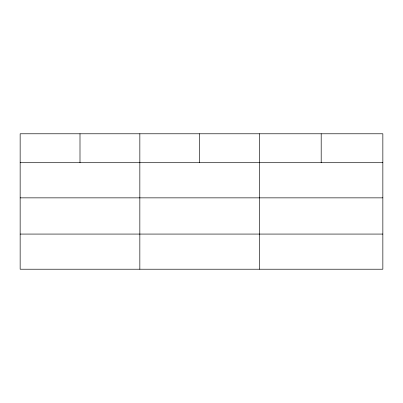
<?xml version="1.0" encoding="UTF-8"?>
<svg xmlns="http://www.w3.org/2000/svg" width="403" height="403" viewBox="0 0 403 403"><rect width="100%" height="100%" fill="white"/><g stroke="black" fill="none" stroke-linecap="round" stroke-linejoin="round"><path stroke-width="0.6" d="M382.85 197.858L382.85 133.781L20.15 133.781L20.15 269.219L382.85 269.219L382.85 197.858L20.15 197.858M20.15 162.706L382.85 162.706M20.15 234.072L382.85 234.072M321.191 133.781L321.191 162.706M259.532 133.781L259.532 269.219M199.686 133.781L199.686 162.706M139.841 133.781L139.841 269.219M79.996 133.781L79.996 162.706"/></g></svg>
